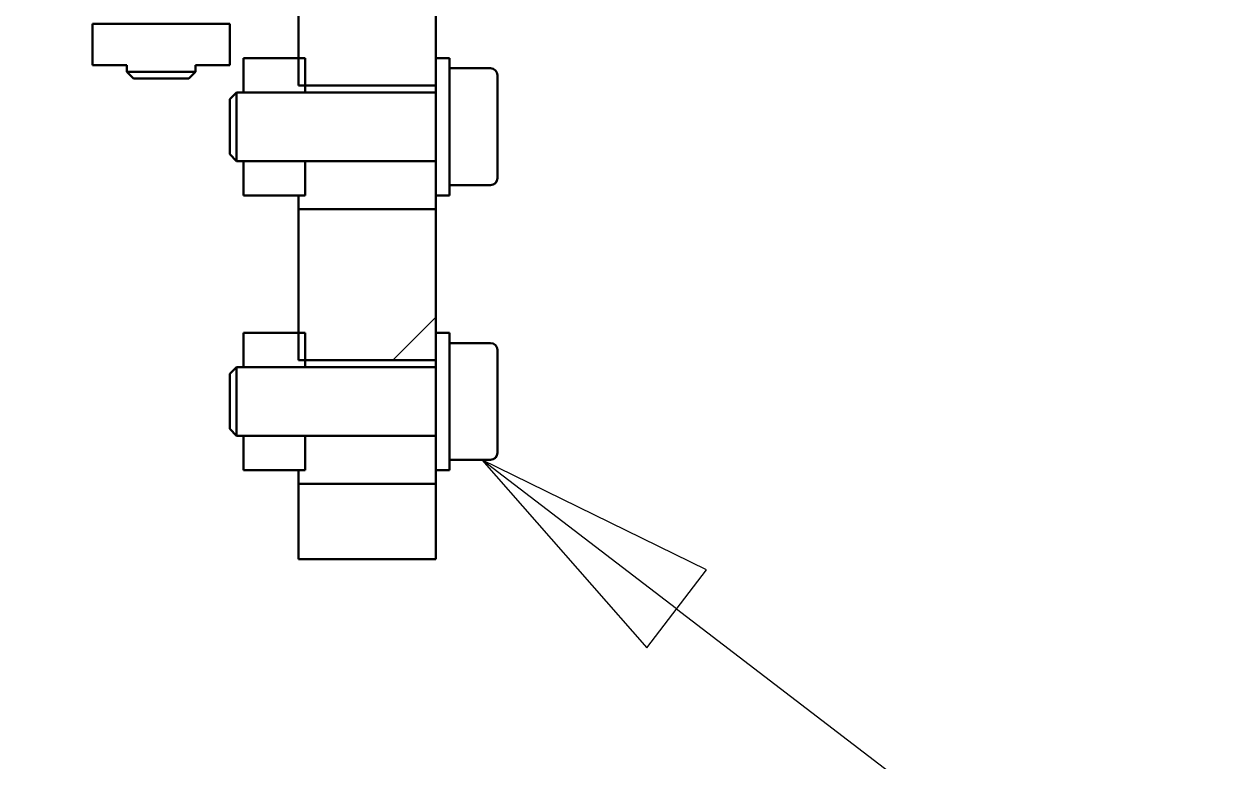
# Model space of a CAD drawing. Header units: millimetres. Extents: x -2685 to 3000, y -4484 to 2121.
# Drawn here: x 573 to 659.7, y 249.9 to 303.6 of the extents above; entities that cross this region are included whole.
import ezdxf

# ---------------------------------------------------------------- set-up
doc = ezdxf.new("R2010")
doc.units = ezdxf.units.MM
doc.header["$LTSCALE"] = 7.142857
for name, color, linetype, lineweight in [('Hatch (ISO)', 7, 'Continuous', 18), ('Symbol (ISO)', 7, 'Continuous', 25), ('Visible (ISO)', 7, 'Continuous', 50)]:
    doc.layers.add(name, color=color, linetype=linetype, lineweight=lineweight)

# ---------------------------------------------------------------- blocks, each defined once
blk = doc.blocks.new('Balloon34')
at = {"layer": 'Symbol (ISO)'}
for p, q in [((86.876, 36.545), (84.891, 38.065)), ((87.18, 36.942), (84.891, 38.065)), ((84.891, 38.065), (86.572, 36.148)), ((86.572, 36.148), (87.18, 36.942)), ((86.876, 36.545), (92.358, 32.35))]:
    blk.add_line(p, q, dxfattribs=at)
at = {"layer": 'Symbol (ISO)', "flags": 128}
blk.add_lwpolyline([(87.18, 36.942), (84.891, 38.065)], dxfattribs=at)
at = {"layer": 'Symbol (ISO)'}
blk.add_solid([(87.18, 36.942), (84.891, 38.065), (86.572, 36.148), (87.18, 36.942)], dxfattribs=at)

msp = doc.modelspace()

# ---------------------------------------------------------------- hatches: boundary and pattern name
at = {"layer": 'Hatch (ISO)'}
h = msp.add_hatch(dxfattribs=at)
h.set_pattern_fill('ANSI31', color=256, scale=181.428571, style=0)
h.set_pattern_definition([(45, (0, 0), (-16.0362, 16.0362), [])])
h.paths.add_polyline_path([(602.998, 270.141), (592.998, 270.141), (592.998, 264.641), (602.998, 264.641)])
h.paths.add_polyline_path([(602.998, 281.141), (602.998, 279.141), (592.998, 279.141), (592.998, 290.141), (602.998, 290.141)])
h.paths.add_polyline_path([(602.998, 301.141), (602.998, 299.141), (592.998, 299.141), (592.998, 304.641), (572.998, 304.641), (572.998, 344.641), (582.998, 344.641), (582.998, 331.32), (582.998, 329.236), (582.998, 329.031), (582.998, 326.979), (582.998, 319.641), (624.498, 319.641), (624.498, 314.141), (582.998, 314.141), (582.998, 310.141), (624.498, 310.141), (624.498, 304.641), (602.998, 304.641)])
h = msp.add_hatch(dxfattribs=at)
h.set_pattern_fill('ANSI31', color=256, scale=181.428571, angle=-14.99998, style=0)
h.set_pattern_definition([(30, (0, 0), (-11.3393, 19.6402), [])])
h.paths.add_polyline_path([(593.489, 298.641), (593.489, 299.141), (593.489, 301.141), (592.998, 301.141), (588.989, 301.141), (588.989, 298.641)])
h.paths.add_polyline_path([(588.989, 291.141), (593.489, 291.141), (593.489, 293.641), (588.989, 293.641)])
h = msp.add_hatch(dxfattribs=at)
h.set_pattern_fill('ANSI31', color=256, scale=181.428571, angle=75.00018, style=0)
h.set_pattern_definition([(120, (0, 0), (-19.6402, -11.33935), [])])
h.paths.add_polyline_path([(593.489, 278.641), (593.489, 279.141), (593.489, 281.141), (592.998, 281.141), (588.989, 281.141), (588.989, 278.641)])
h.paths.add_polyline_path([(588.989, 271.141), (593.489, 271.141), (593.489, 273.641), (588.989, 273.641)])

# ---------------------------------------------------------------- linework, layer by layer
at = {"layer": 'Visible (ISO)'}
for p, q in [((592.998, 304.641), (592.998, 299.141)), ((602.998, 301.141), (602.998, 304.641)), ((587.998, 303.632), (577.998, 303.632)), ((577.998, 303.632), (577.998, 303.335)), ((587.998, 303.335), (587.998, 303.632)), ((577.998, 303.335), (577.998, 300.632)), ((587.998, 300.632), (587.998, 303.335)), ((593.489, 301.141), (588.989, 301.141)), ((588.989, 301.141), (588.989, 298.641)), ((593.489, 298.641), (593.489, 301.141)), ((602.998, 301.141), (602.998, 291.141)), ((602.998, 301.141), (603.998, 301.141)), ((603.998, 301.141), (603.998, 291.141)), ((580.498, 300.632), (577.998, 300.632)), ((580.498, 300.632), (580.498, 300.132)), ((580.498, 300.132), (585.498, 300.132)), ((580.989, 299.641), (580.498, 300.132)), ((585.007, 299.641), (585.498, 300.132)), ((587.998, 300.632), (585.498, 300.632)), ((585.498, 300.632), (585.498, 300.132)), ((606.998, 300.391), (603.998, 300.391)), ((585.007, 299.641), (580.989, 299.641)), ((592.998, 299.141), (602.998, 299.141)), ((607.498, 299.891), (607.498, 292.391)), ((587.998, 298.15), (588.489, 298.641)), ((588.489, 298.641), (588.489, 293.641)), ((602.998, 298.641), (588.489, 298.641)), ((587.998, 294.132), (587.998, 298.15)), ((587.998, 294.132), (588.489, 293.641)), ((602.998, 293.641), (588.489, 293.641)), ((588.989, 293.641), (588.989, 291.141)), ((593.489, 291.141), (593.489, 293.641)), ((606.998, 291.891), (603.998, 291.891)), ((588.989, 291.141), (593.489, 291.141)), ((592.998, 290.141), (592.998, 291.141)), ((602.998, 291.141), (602.998, 290.141)), ((602.998, 291.141), (603.998, 291.141)), ((602.998, 290.141), (592.998, 290.141)), ((592.998, 290.141), (592.998, 279.141)), ((602.998, 281.141), (602.998, 290.141)), ((593.489, 281.141), (588.989, 281.141)), ((588.989, 281.141), (588.989, 278.641)), ((593.489, 278.641), (593.489, 281.141)), ((602.998, 281.141), (602.998, 271.141)), ((602.998, 281.141), (603.998, 281.141)), ((603.998, 281.141), (603.998, 271.141)), ((606.998, 280.391), (603.998, 280.391)), ((607.498, 279.891), (607.498, 272.391)), ((587.998, 278.15), (588.489, 278.641)), ((588.489, 278.641), (588.489, 273.641)), ((602.998, 278.641), (588.489, 278.641)), ((592.998, 279.141), (602.998, 279.141)), ((587.998, 274.132), (587.998, 278.15)), ((587.998, 274.132), (588.489, 273.641)), ((602.998, 273.641), (588.489, 273.641)), ((588.989, 273.641), (588.989, 271.141)), ((593.489, 271.141), (593.489, 273.641)), ((606.998, 271.891), (603.998, 271.891)), ((588.989, 271.141), (593.489, 271.141)), ((592.998, 270.141), (592.998, 271.141)), ((602.998, 271.141), (602.998, 270.141)), ((602.998, 271.141), (603.998, 271.141)), ((602.998, 270.141), (592.998, 270.141)), ((592.998, 270.141), (592.998, 264.641)), ((602.998, 264.641), (602.998, 270.141)), ((592.998, 264.641), (602.998, 264.641))]:
    msp.add_line(p, q, dxfattribs=at)
for centre, start, end in [((606.998, 299.891), 0, 90), ((606.998, 292.391), 270, 0), ((606.998, 279.891), 0, 90), ((606.998, 272.391), 270, 0)]:
    msp.add_arc(centre, 0.5, start, end, dxfattribs=at)

# ---------------------------------------------------------------- block references
at = {"layer": 'Symbol (ISO)', "xscale": 7.142857142857142, "yscale": 7.142857142857142, "zscale": 7.142857142857142}
msp.add_blockref('Balloon34', (0, 0), dxfattribs=at)

doc.saveas('drawing.dxf')
